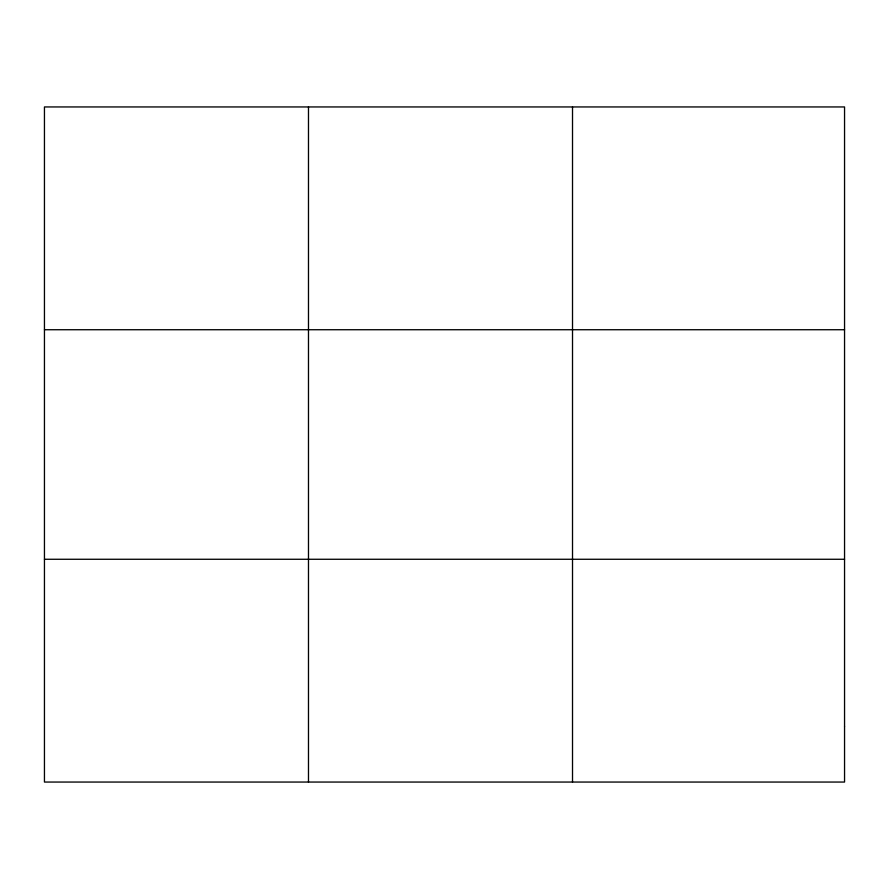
<?xml version="1.0" encoding="UTF-8"?>
<svg xmlns="http://www.w3.org/2000/svg" width="889" height="889" viewBox="0 0 889 889"><rect width="100%" height="100%" fill="white"/><g stroke="black" fill="none" stroke-linecap="round" stroke-linejoin="round"><path stroke-width="1.33" d="M308.483 782.053L308.483 106.947M572.516 782.053L572.516 106.947M44.45 329.73L844.55 329.73M44.45 559.27L844.55 559.27M844.55 726.357L844.55 782.053L44.45 782.053L44.45 106.947L844.55 106.947L844.55 726.357"/></g></svg>
